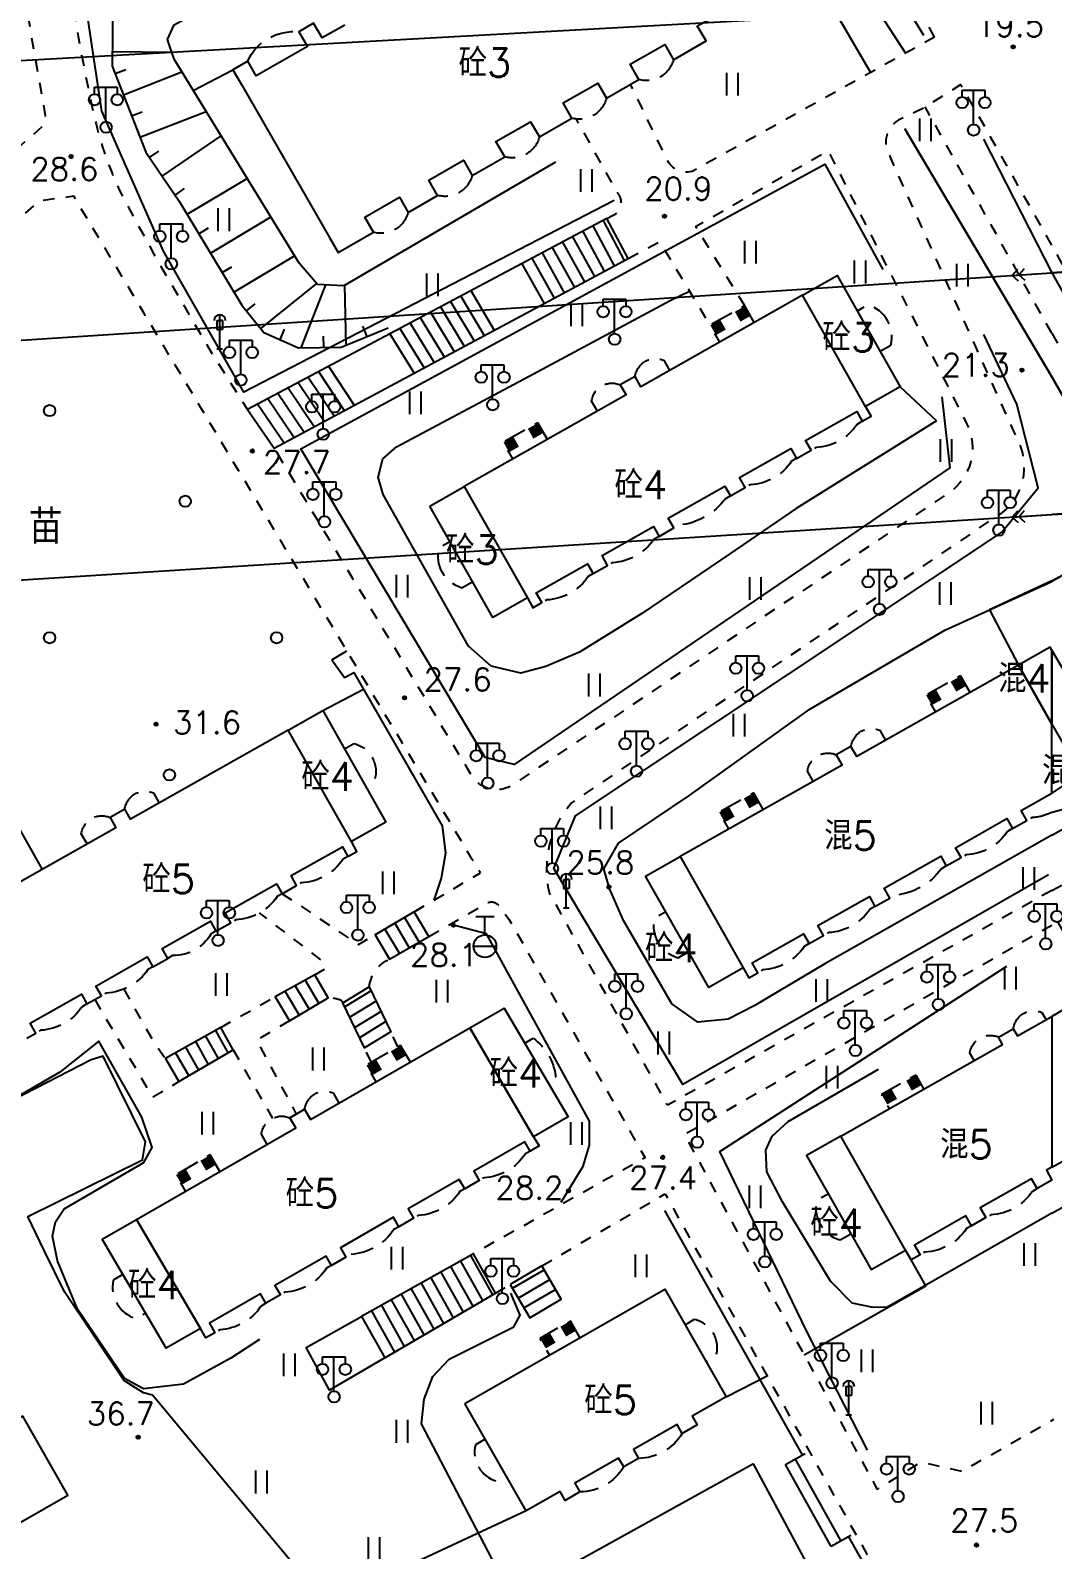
# Model space of a CAD drawing. Extents: x 115374 to 116875, y 149866 to 152432.
# Drawn here: x 115910 to 116000.1, y 150776.5 to 150910.2 of the extents above; entities that cross this region are included whole.
import ezdxf
from ezdxf.enums import TextEntityAlignment as Align

# ---------------------------------------------------------------- set-up
doc = ezdxf.new("R2010")
doc.units = 0
doc.header["$MEASUREMENT"] = 0
doc.header["$PDMODE"] = 32
doc.header["$PDSIZE"] = 0.3
doc.linetypes.add('X5', pattern=[3, 2, -1])
doc.linetypes.add('X6', pattern=[2, 1, -1])
doc.layers.get('0').update_dxf_attribs({"linetype": 'CONTINUOUS'})
for name, color, linetype in [('BOUND', 7, 'CONTINUOUS'), ('DLDW', 14, 'CONTINUOUS'), ('DLSS', 5, 'CONTINUOUS'), ('DMTZ', 5, 'CONTINUOUS'), ('GCD', 1, 'CONTINUOUS'), ('GXYZ', 2, 'CONTINUOUS'), ('JMD', 6, 'CONTINUOUS'), ('YZH', 2, 'CONTINUOUS'), ('ZBTZ', 5, 'CONTINUOUS')]:
    doc.layers.add(name, color=color, linetype=linetype)
doc.styles.add('HZ', font='rs.shx', dxfattribs={"bigfont": 'hztxt.shx'})
doc.linetypes.add('X19', pattern='A,4.5,[145,symbolx.shx,S=1,R=0,X=0,Y=1],4.5,-0.5,[146,symbolx.shx,S=1,R=0,X=0,Y=0],-0.5', length=10)
doc.linetypes.add('X20', pattern='A,4.5,[145,symbolx.shx,S=1,R=0,X=0,Y=0],4.5,-0.5,[146,symbolx.shx,S=1,R=0,X=0,Y=0],-0.5', length=10)
doc.linetypes.add('X35', pattern='A,2,[4,symbolt.shx,S=1,R=0,X=0,Y=0],2,[28,symbolt.shx,S=1,R=0,X=0,Y=0],1e-11', length=4)
doc.linetypes.add('X36', pattern='A,2,[4,symbolt.shx,S=1,R=180,X=0,Y=0],2,[28,symbolt.shx,S=1,R=180,X=0,Y=0],1e-11', length=4)
doc.linetypes.add('X4', pattern='A,0,-1e-09,[149,symbolx.shx,S=0.15,R=0,X=0,Y=0],-1.6', length=1.6)
doc.linetypes.add('X49', pattern='A,0,[5,symbolt.shx,S=1,R=0,X=0,Y=0],-10', length=10)

# ---------------------------------------------------------------- blocks, each defined once
blk = doc.blocks.new('Ggjt')
for p, q in [((3.5, 0), (0, 0)), ((2.92, 0), (2.42, 0.5)), ((2.42, -0.5), (2.92, 0)), ((3.5, 0), (3, 0.5)), ((3, -0.5), (3.5, 0))]:
    blk.add_line(p, q)
blk = doc.blocks.new('GC121')
for p, q in [((-0.5, -0.64), (-0.5, 1.36)), ((0.5, -0.64), (0.5, 1.36)), ((-0.5, -0.64), (-0.5, 0.86))]:
    blk.add_line(p, q)
blk = doc.blocks.new('GC159')
blk.add_circle((0.73, 0.68), 0.5)
blk = doc.blocks.new('GC271')
at = {"const_width": 1}
blk.add_lwpolyline([(-0.5, 0), (0.5, 0)], dxfattribs=at)
blk = doc.blocks.new('GC097')
for p, q in [((-1, 2.92), (-1, 3.52)), ((-1, 3.52), (1, 3.52)), ((0, 0.52), (0, 3.52)), ((1, 3.52), (1, 2.92))]:
    blk.add_line(p, q)
for centre in [(-1, 2.42), (1, 2.42), (0.01, 0)]:
    blk.add_circle(centre, 0.5)
blk = doc.blocks.new('GC133')
for p, q in [((-0.81, 2.59), (0.79, 2.59)), ((-0.01, 0.99), (-0.01, 2.59)), ((-1.01, -0.01), (0.99, -0.01))]:
    blk.add_line(p, q)
blk.add_circle((-0.01, -0.01), 1)
blk = doc.blocks.new('GC802')
at = {"linetype": 'Continuous'}
for p, q in [((0, 0), (0, 3)), ((-0.25, 2.5), (0, 2.5)), ((-0.25, 2.5), (-0.25, 1.7)), ((-0.25, 1.7), (0, 1.7)), ((0.25, 2.5), (0, 2.5)), ((0.25, 1.7), (0, 1.7)), ((0.25, 2.5), (0.25, 1.7)), ((-0.25, 0), (0.25, 0))]:
    blk.add_line(p, q, dxfattribs=at)
blk.add_arc((0, 2.5), 0.5, 0, 180, dxfattribs=at)

msp = doc.modelspace()

# ---------------------------------------------------------------- linework, layer by layer
at = {"layer": 'BOUND', "linetype": 'Continuous', "flags": 128}
for points in [[(115960.79, 150893.68), (115929.12, 150876.87), (115931.48, 150873.46), (115962.66, 150890.16)], [(115935.05, 150827.08), (115931.56, 150825.13), (115932.83, 150823.03), (115936.25, 150825.04)], [(115939.86, 150826.02), (115941.76, 150822.05), (115939.44, 150820.64), (115937.54, 150824.61)], [(115949.03, 150802.5), (115939.18, 150796.98), (115941.22, 150793.34), (115950.97, 150799.04)], [(115952.28, 150799.81), (115954, 150796.88), (115956.78, 150798.51), (115955.07, 150801.44)], [(115941.22, 150793.34), (115936.35, 150790.5), (115934.31, 150794.25), (115939.18, 150796.98)]]:
    msp.add_lwpolyline(points, close=True, dxfattribs=at)
for points, elevation in [([(115943.83, 150832.63), (115940.38, 150830.6), (115941.64, 150828.46), (115945.11, 150830.46)], 27.78), ([(115926.77, 150822.44), (115921.9, 150819.71), (115923.09, 150817.67), (115927.87, 150820.47)], 33.56)]:
    msp.add_lwpolyline(points, close=True, dxfattribs=dict(at, elevation=elevation))
at = {"layer": 'DLDW', "linetype": 'Continuous'}
for p, q in [((115976.52, 150783.95, 27.14), (115978.27, 150784.92, 27.14)), ((115976.52, 150783.95, 27.14), (115978.27, 150784.92, 27.14)), ((115980.55, 150776.73, 27.14), (115976.52, 150783.95, 27.14)), ((115980.55, 150776.73, 27.14), (115976.52, 150783.95, 27.14)), ((115981.43, 150777.21, 27.14), (115977.4, 150784.43, 27.14)), ((115981.43, 150777.21, 27.14), (115977.4, 150784.43, 27.14)), ((115982.3, 150777.7, 27.14), (115980.55, 150776.73, 27.14)), ((115982.3, 150777.7, 27.14), (115980.55, 150776.73, 27.14))]:
    msp.add_line(p, q, dxfattribs=at)
at = {"layer": 'DLDW', "linetype": 'X4', "elevation": 7.24, "flags": 128}
msp.add_lwpolyline([(115973.71, 150784.02), (115953.95, 150773.05), (115969.69, 150742.57), (115989.7, 150754.28)], close=True, dxfattribs=at)
at = {"layer": 'DLSS', "linetype": 'X6', "flags": 128}
for points in [[(115989.67, 150909.66), (115980.2, 150926.55), (115968.72, 150943.85), (115961.69, 150954.46), (115953.51, 150966.78), (115945.74, 150978.49), (115941.18, 150985.37, 0.16151), (115937.2, 150985.84)], [(116000, 150834.51), (115966.14, 150815.59), (115955.74, 150834.3, -0.236343), (115957.62, 150842.17), (115994.81, 150867.22, 0.395111), (115997.11, 150873.97), (115985.74, 150899.15, -0.443009), (115986.71, 150902.48), (115988.83, 150903.51), (115992, 150905.5)], [(115972.94, 150885.99), (115968.61, 150892.97), (115980.28, 150899.66), (115992.49, 150875.63, -0.377904), (115990.92, 150869.52), (115952.54, 150843.83, -0.441674), (115948.81, 150844.75), (115931.48, 150873.46)], [(115945.11, 150830.46), (115950.19, 150833.37, -0.392215), (115951.28, 150833.16), (115952.16, 150831.98), (115964.16, 150810.97), (115949.03, 150802.5)], [(115935.05, 150827.08), (115935.92, 150827.57, 0.349948), (115935.81, 150828.25), (115930.18, 150832.52)], [(115939.86, 150826.02, -0.267512), (115941.64, 150828.46)]]:
    msp.add_lwpolyline(points, format="xyb", dxfattribs=at)
for points, elevation in [([(115912.27, 150925.95, 0.039986), (115915.69, 150902.43, 0.0535), (115917.92, 150896.02), (115920.88, 150890.54), (115925.71, 150882.27), (115929.12, 150876.87)], 28.85), ([(115989.67, 150909.66), (115968.3, 150897.82, -0.365557), (115966.1, 150898.87), (115962.88, 150905.49)], 19.44), ([(115960.79, 150893.68), (115961.4, 150894, 0.490556), (115961.74, 150895.93), (115958.11, 150902.44)], 28.85), ([(115937.54, 150824.61), (115937.38, 150824.8, 0.12362), (115936.25, 150825.04)], 30.12)]:
    msp.add_lwpolyline(points, format="xyb", dxfattribs=dict(at, elevation=elevation))
for points in [[(115943.83, 150832.63), (115949.65, 150836.05), (115948.94, 150837.24), (115938.93, 150853.87), (115928.35, 150871.48), (115920, 150885.37), (115913.83, 150895.64), (115910.78, 150895.23), (115899.23, 150885.3), (115891.92, 150873.69), (115886.91, 150845.69), (115887.45, 150832.23), (115883.52, 150832.16), (115883.24, 150846.43), (115887.5, 150873.84), (115895.63, 150886.93), (115902.79, 150894.51), (115911.28, 150901.99), (115911.34, 150902.71), (115907.73, 150923.38)], [(116000, 150891.34), (115991.98, 150905.49)], [(115962.66, 150890.16), (115965.44, 150891.65), (115969.89, 150884.28)], [(116073.29, 150665.04), (116073.72, 150664.25), (116074.48, 150662.93), (116074.99, 150662.06), (116075.47, 150661.18), (116075.95, 150659.98), (116076.17, 150659.02), (116076.29, 150658.02), (116076.36, 150657), (116076.4, 150656.05), (116076.47, 150655.05), (116076.6, 150654.09), (116126, 150644.03), (116131.64, 150646.2), (116132.36, 150647.02), (116132.57, 150647.53), (116132.67, 150648.45), (116132.53, 150649.35), (116125.63, 150661.18), (116121.91, 150668.21), (116115.12, 150684.49), (116105.55, 150705.72), (116081.05, 150749.26), (116049.95, 150802.98), (116034.89, 150794.78), (116029.37, 150804.82), (116037.59, 150809.55), (116044.43, 150813.16), (116017.6, 150859.55), (116000, 150891.34)], [(116000, 150883.57), (116012.49, 150860.87), (116041.49, 150811.61)], [(116000, 150834.51), (116001.57, 150835.33), (116006.1, 150826.97)], [(115932.19, 150834.22), (115937.83, 150830.46), (115938.92, 150829.74), (115939.8, 150830.26)], [(116003.99, 150825.73), (116000.54, 150831.73), (116000, 150831.43)], [(115918.23, 150825.81), (115920.79, 150821.28), (115921.9, 150819.71)], [(115926.77, 150822.44), (115931.56, 150825.13)], [(115942.38, 150820.72), (115941.76, 150822.05)], [(115955.07, 150801.44), (115965.92, 150807.78), (115998.75, 150749.22), (115992.06, 150745.45)], [(115950.97, 150799.04), (115952.28, 150799.81)], [(116001.89, 150788.89), (116000, 150787.83)]]:
    msp.add_lwpolyline(points, dxfattribs=at)
for points, elevation in [([(116000, 150883.57), (115988.83, 150903.51)], 19.34), ([(116000, 150831.43), (115967.63, 150812.99), (115984.62, 150781.76), (115988.45, 150784.17), (115992.08, 150783.36), (116000, 150787.83)], 23.11), ([(115915.67, 150824.89), (115920.77, 150816.32), (115923.09, 150817.67)], 33.56), ([(115932.83, 150823.03), (115929.95, 150821.32), (115932.07, 150817.35), (115933.43, 150814.81)], 30.12), ([(115927.87, 150820.47), (115931.34, 150814.43)], 33.56), ([(115940.05, 150819.36), (115939.44, 150820.64)], 30.12)]:
    msp.add_lwpolyline(points, dxfattribs=dict(at, elevation=elevation))
at = {"layer": 'DMTZ', "linetype": 'Continuous'}
for p, q in [((115917.23, 150908.4), (115922.45, 150908.34)), ((115917.47, 150906.44), (115918.4, 150906.81)), ((115917.47, 150906.44), (115918.4, 150906.81)), ((115918.2, 150904.58), (115923.36, 150906.59)), ((115918.92, 150902.72), (115919.85, 150903.08)), ((115918.92, 150902.72), (115919.85, 150903.08)), ((115919.65, 150900.85), (115925.48, 150903.12)), ((115921.62, 150897.4), (115926.8, 150900.96)), ((115920.49, 150899.05), (115921.31, 150899.62)), ((115920.49, 150899.05), (115921.31, 150899.62)), ((115922.75, 150895.75), (115923.58, 150896.32)), ((115922.75, 150895.75), (115923.58, 150896.32)), ((115923.82, 150894.06), (115929.09, 150897.22)), ((115925.87, 150890.63), (115931.17, 150893.81, 21.66)), ((115924.85, 150892.34), (115925.7, 150892.86)), ((115924.85, 150892.34), (115925.7, 150892.86)), ((115927.93, 150887.2), (115933.26, 150890.4)), ((115926.9, 150888.92), (115927.76, 150889.43)), ((115926.9, 150888.92), (115927.76, 150889.43)), ((115930.29, 150883.98), (115935.24, 150887.96)), ((115933.85, 150882.3), (115936.03, 150887.83, 16.74)), ((115937.81, 150882.52), (115937.72, 150887.8, 21.66)), ((115929.04, 150885.54), (115929.81, 150886.16)), ((115929.04, 150885.54), (115929.81, 150886.16)), ((115939.66, 150883.28), (115939.28, 150884.21)), ((115939.66, 150883.28), (115939.28, 150884.21)), ((115932, 150883.01), (115932.4, 150883.93)), ((115932, 150883.01), (115932.4, 150883.93)), ((115935.85, 150882.33), (115935.83, 150883.32)), ((115935.85, 150882.33), (115935.83, 150883.32))]:
    msp.add_line(p, q, dxfattribs=at)
at = {"layer": 'DMTZ', "linetype": 'X36', "flags": 128}
for points, elevation in [([(115956.27, 150898.63), (115937.62, 150887.74), (115935.31, 150887.87), (115933.67, 150889.74), (115922.67, 150907.72), (115922.07, 150909.44), (115922.66, 150910.73), (115958.19, 150930.32), (115959.62, 150932.25), (115959.62, 150936.98), (115956.69, 150945.65), (115952.42, 150955.54), (115947.71, 150961.38), (115943.21, 150964.33), (115939.71, 150965.03), (115931.01, 150964.92)], 21.66), ([(116000, 150879.74), (115987.05, 150901.57)], 21.22), ([(115989.83, 150875.87), (115977.48, 150868.14), (115971.64, 150864.15), (115963.86, 150858.91), (115958.38, 150855.48), (115955.42, 150854.23), (115953.2, 150853.64), (115950.59, 150854.26), (115948.6, 150856.02), (115941.08, 150869.38), (115940.65, 150870.91), (115941.04, 150872.52), (115942.25, 150873.57), (115953.5, 150879.56), (115966.38, 150886.46)], 21.31), ([(116000, 150839.37), (115980.01, 150828.05), (115973.77, 150824.33), (115971.48, 150823.16), (115968.8, 150822.91), (115966.52, 150824.52), (115962.26, 150831.86), (115961.03, 150834.67), (115960.54, 150836.42), (115961.83, 150838.67), (115968.09, 150842.89), (115978.69, 150850.48), (115990.56, 150857.44), (116000, 150861.7)], 21.22), ([(115930.19, 150794.95), (115927.67, 150793.31), (115923.49, 150791.02), (115919.97, 150790.61), (115918.29, 150791.52), (115914.14, 150797.64), (115912.39, 150801.88), (115911.94, 150804.05), (115912.21, 150805.31), (115912.99, 150806.46), (115919.99, 150810.56), (115920.72, 150811.87), (115919.82, 150814.54), (115919.45, 150815.2), (115916.04, 150821.22), (115912.61, 150818.51), (115908.8, 150816.31), (115906.84, 150816.08), (115904.7, 150817.32), (115901.78, 150820.53), (115900.93, 150821.43), (115897.41, 150828.39), (115896.49, 150830.67), (115896.62, 150831.97), (115897.24, 150833.04), (115898.38, 150833.83), (115909.03, 150839.9)], 32.78), ([(115956.77, 150807.06), (115958.71, 150810.21), (115959.26, 150812.07), (115959.25, 150814.19), (115950.2, 150830.69), (115947.27, 150831.44)], 28.15), ([(116000, 150806.07), (115985.47, 150797.78), (115984.11, 150797.8), (115982.42, 150798.17), (115980.5, 150800.1), (115976.28, 150807.08), (115974.9, 150809.71), (115974.79, 150811.63), (115975.36, 150812.87), (115976.77, 150814.16), (115984.73, 150818.77)], 24.26), ([(115970.65, 150737.39), (115944.47, 150787.54), (115944.71, 150789.69), (115945.47, 150791.71), (115946.89, 150793.22), (115952.6, 150796.08), (115953.16, 150797.11), (115952.32, 150799.03)], 29.25)]:
    msp.add_lwpolyline(points, dxfattribs=dict(at, elevation=elevation))
at = {"layer": 'DMTZ', "linetype": 'Continuous', "elevation": 14, "flags": 128}
msp.add_lwpolyline([(115942.61, 150935.48), (115940.9, 150934.33), (115940.44, 150933.37), (115939.75, 150931.71), (115937.18, 150929.31), (115928.06, 150922.87), (115919.71, 150916.41), (115917.76, 150914.38), (115917.27, 150912.61), (115917.21, 150907.11), (115920.16, 150899.53), (115923.12, 150895.21), (115928.63, 150886.04), (115930.56, 150883.64), (115933.61, 150882.3), (115937.38, 150882.34), (115941.51, 150884.05)], dxfattribs=at)
at = {"layer": 'DMTZ', "linetype": 'X35', "flags": 128}
for points in [[(116000, 150879.74), (116006.4, 150868.58), (116006.08, 150865.06), (116000, 150861.7)], [(116000, 150839.37), (116007.14, 150843.38)], [(116000, 150806.07), (116005.59, 150809.18)]]:
    msp.add_lwpolyline(points, dxfattribs=at)
at = {"layer": 'DMTZ', "linetype": 'X35', "elevation": 27.78, "flags": 128}
msp.add_lwpolyline([(115936.57, 150854.81), (115937.67, 150853.27), (115938.5, 150853.7), (115946.29, 150840.2), (115946.57, 150837.8), (115946.2, 150835.58), (115945.54, 150833.66)], dxfattribs=at)
at = {"layer": 'GCD'}
for p in [(115996.59, 150908.79, 19.48), (115913.59, 150899.14, 28.57), (115965.87, 150893.88, 20.88), (115997.36, 150880.33, 21.29), (115929.56, 150873.21, 27.71), (115921.08, 150849.14, 31.56), (115965.72, 150811, 27.39), (115993.36, 150776.86, 27.52)]:
    msp.add_point(p, dxfattribs=at)
at = {"layer": 'GCD', "linetype": 'Continuous'}
for p in [(115942.97, 150851.47, 27.62), (115960.97, 150834.81, 25.76), (115947.27, 150831.44, 28.08), (115957.41, 150808.05, 28.2), (115919.5, 150786.35, 36.7)]:
    msp.add_point(p, dxfattribs=at)
at = {"layer": 'GXYZ', "linetype": 'Continuous'}
for p, q in [((115864.44, 150905.14, 38.69), (116000, 150912.61, 38.69)), ((115864.44, 150905.14, 38.69), (116000, 150912.61, 38.69)), ((116000, 150888.9), (116233.24, 150904.21)), ((115857.84, 150879.59), (116000, 150888.9, 35.47)), ((116000, 150867.6), (116245.87, 150883.13)), ((115843.78, 150857.74, -50.55), (116000, 150867.6, -50.55))]:
    msp.add_line(p, q, dxfattribs=at)
at = {"layer": 'JMD', "linetype": 'Continuous', "flags": 128}
for points in [[(115937.7, 150910.72), (115935.71, 150909.58), (115934.96, 150910.88), (115933.66, 150910.13), (115934.41, 150908.83), (115929.9, 150906.24), (115929.15, 150907.54), (115927.85, 150906.79), (115928.6, 150905.49), (115936.35, 150892.02), (115937.12, 150890.68), (115940.23, 150892.47), (115939.46, 150893.81), (115942.51, 150895.56), (115943.28, 150894.22), (115945.88, 150895.72), (115945.11, 150897.06), (115948.16, 150898.81), (115948.93, 150897.47), (115951.8, 150899.12), (115951.02, 150900.46), (115954.07, 150902.21), (115954.85, 150900.87), (115957.71, 150902.52), (115956.93, 150903.86), (115959.99, 150905.61), (115960.76, 150904.27), (115963.62, 150905.92), (115962.85, 150907.26), (115965.9, 150909.01), (115966.67, 150907.67), (115969.53, 150909.32), (115968.76, 150910.66)], [(115909.68, 150821.51), (115910.47, 150821.95), (115909.97, 150822.82), (115914.5, 150825.38), (115914.99, 150824.51), (115916.26, 150825.22), (115915.77, 150826.09), (115920.3, 150828.65), (115920.79, 150827.78), (115922.1, 150828.52), (115921.61, 150829.39), (115925.86, 150831.79), (115926.35, 150830.92), (115927.66, 150831.66), (115927.17, 150832.53), (115931.69, 150835.09), (115932.19, 150834.22), (115933.46, 150834.94), (115932.97, 150835.81), (115937.49, 150838.36), (115937.98, 150837.49), (115938.77, 150837.94), (115938.28, 150838.81), (115932.71, 150848.63), (115918.83, 150840.77), (115918.32, 150841.67), (115917.02, 150840.93), (115917.52, 150840.03), (115903.64, 150832.18)], [(116011.23, 150829.97), (116000, 150823.41), (116000, 150810.13), (116004.15, 150812.39)]]:
    msp.add_lwpolyline(points, dxfattribs=at)
for points in [[(115978.03, 150886.93), (115981.08, 150888.66), (115986.64, 150878.87), (115983.59, 150877.14)], [(115983.3, 150875.83), (115984.09, 150876.27), (115983.59, 150877.14), (115978.03, 150886.93), (115963.79, 150878.87), (115963.28, 150879.77), (115961.97, 150879.03), (115962.48, 150878.14), (115948.23, 150870.08), (115953.79, 150860.27), (115954.28, 150859.4), (115955.06, 150859.85), (115954.57, 150860.72), (115959.1, 150863.28), (115959.59, 150862.41), (115960.86, 150863.13), (115960.37, 150864), (115964.89, 150866.56), (115965.39, 150865.69), (115966.69, 150866.43), (115966.2, 150867.3), (115971.18, 150870.12), (115971.68, 150869.25), (115972.98, 150869.99), (115972.49, 150870.86), (115977.01, 150873.42), (115977.51, 150872.55), (115978.78, 150873.27), (115978.29, 150874.14), (115982.81, 150876.7)], [(115945.19, 150868.35), (115948.23, 150870.08), (115953.79, 150860.27), (115950.74, 150858.55)], [(116000, 150849.16), (116000, 150855.68), (115999.86, 150855.93), (115997.06, 150854.35)], [(116000, 150855.68), (116000, 150849.16), (116002.52, 150844.78), (116005.3, 150846.46), (116003.67, 150849.46)], [(116000, 150843.07), (116000, 150849.16), (115997.06, 150854.35), (115982.81, 150846.29), (115982.3, 150847.18), (115981, 150846.45), (115981.51, 150845.55), (115967.26, 150837.49), (115972.81, 150827.69), (115973.31, 150826.82), (115974.09, 150827.26), (115973.6, 150828.13), (115978.12, 150830.69), (115978.61, 150829.82), (115979.89, 150830.54), (115979.39, 150831.41), (115983.92, 150833.97), (115984.41, 150833.1), (115985.72, 150833.84), (115985.22, 150834.71), (115990.21, 150837.53), (115990.7, 150836.66), (115992.01, 150837.4), (115991.51, 150838.27), (115996.04, 150840.83), (115996.53, 150839.96), (115997.8, 150840.68), (115997.31, 150841.55)], [(115932.71, 150848.63), (115935.77, 150850.34), (115941.32, 150840.53), (115938.28, 150838.81)], [(116000, 150849.16), (116002.52, 150844.78), (116000, 150843.07)], [(115964.21, 150835.77), (115967.26, 150837.49), (115972.81, 150827.69), (115969.77, 150825.96)], [(115948.71, 150822.4), (115951.74, 150824.14), (115957.39, 150814.56), (115954.34, 150812.82)], [(116000, 150823.41), (116000, 150810.13), (115999.52, 150809.86), (116000, 150808.98), (115998.71, 150808.25), (115998.22, 150809.12), (115993.69, 150806.56), (115994.19, 150805.69), (115992.91, 150804.97), (115992.42, 150805.84), (115987.9, 150803.28), (115988.39, 150802.41), (115987.61, 150801.96), (115987.11, 150802.83), (115981.42, 150812.88), (115995.66, 150820.95), (115995.3, 150821.59), (115996.6, 150822.33), (115996.97, 150821.69)], [(115932.86, 150814.48), (115934.16, 150815.23), (115934.68, 150814.33), (115948.71, 150822.4), (115954.34, 150812.82), (115954.82, 150812), (115954.04, 150811.55), (115953.57, 150812.38), (115949.06, 150809.79), (115949.54, 150808.95), (115948.27, 150808.23), (115947.79, 150809.06), (115943.28, 150806.46), (115943.76, 150805.63), (115942.46, 150804.88), (115941.98, 150805.72), (115937.32, 150803.04), (115937.8, 150802.2), (115936.54, 150801.48), (115936.06, 150802.31), (115931.55, 150799.71), (115932.03, 150798.88), (115930.76, 150798.15), (115930.28, 150798.99), (115925.78, 150796.39), (115926.25, 150795.56), (115925.47, 150795.11), (115924.99, 150795.94), (115919.35, 150805.52), (115933.38, 150813.59)], [(115981.42, 150812.88), (115978.38, 150811.16), (115984.07, 150801.11), (115987.11, 150802.83)], [(115916.32, 150803.78), (115919.35, 150805.52), (115924.99, 150795.94), (115921.96, 150794.2)], [(115948.27, 150789.32), (115965.89, 150799.38), (115971.29, 150789.92), (115968.3, 150788.21), (115968.74, 150787.43), (115967.44, 150786.69), (115967, 150787.47), (115963.13, 150785.27), (115963.58, 150784.48), (115962.28, 150783.74), (115961.83, 150784.52), (115957.97, 150782.32), (115958.42, 150781.53), (115957.11, 150780.79), (115956.67, 150781.57), (115953.67, 150779.86)], [(115901.86, 150774.7), (115913.31, 150781.26), (115909.34, 150788.2), (115897.89, 150781.65)]]:
    msp.add_lwpolyline(points, close=True, dxfattribs=at)
at = {"layer": 'YZH', "linetype": 'Continuous'}
for p, q in [((115960.46, 150893.5), (115962.33, 150889.98)), ((115960.46, 150893.5), (115962.33, 150889.98)), ((115958.67, 150892.55), (115960.57, 150889.04)), ((115958.67, 150892.55), (115960.57, 150889.04)), ((115959.56, 150893.03), (115961.45, 150889.51)), ((115959.56, 150893.03), (115961.45, 150889.51)), ((115955.98, 150891.13), (115957.93, 150887.62)), ((115955.98, 150891.13), (115957.93, 150887.62)), ((115956.88, 150891.6), (115958.81, 150888.1)), ((115956.88, 150891.6), (115958.81, 150888.1)), ((115957.77, 150892.08), (115959.69, 150888.57)), ((115957.77, 150892.08), (115959.69, 150888.57)), ((115953.3, 150889.7), (115955.28, 150886.21)), ((115953.3, 150889.7), (115955.28, 150886.21)), ((115954.19, 150890.18), (115956.16, 150886.68)), ((115954.19, 150890.18), (115956.16, 150886.68)), ((115955.09, 150890.65), (115957.04, 150887.15)), ((115955.09, 150890.65), (115957.04, 150887.15)), ((115947.92, 150886.85), (115949.99, 150883.37)), ((115947.92, 150886.85), (115949.99, 150883.37)), ((115948.82, 150887.33), (115950.87, 150883.85)), ((115948.82, 150887.33), (115950.87, 150883.85)), ((115945.24, 150885.42), (115947.35, 150881.96)), ((115945.24, 150885.42), (115947.35, 150881.96)), ((115946.13, 150885.9), (115948.23, 150882.43)), ((115946.13, 150885.9), (115948.23, 150882.43)), ((115947.03, 150886.38), (115949.11, 150882.9)), ((115947.03, 150886.38), (115949.11, 150882.9)), ((115943.45, 150884.47), (115945.58, 150881.01)), ((115943.45, 150884.47), (115945.58, 150881.01)), ((115944.34, 150884.95), (115946.47, 150881.49)), ((115944.34, 150884.95), (115946.47, 150881.49)), ((115941.66, 150883.52), (115943.82, 150880.07)), ((115941.66, 150883.52), (115943.82, 150880.07)), ((115942.55, 150884), (115944.7, 150880.54)), ((115942.55, 150884), (115944.7, 150880.54)), ((115935.39, 150880.2), (115937.65, 150876.76)), ((115935.39, 150880.2), (115937.65, 150876.76)), ((115936.28, 150880.67), (115938.53, 150877.24)), ((115936.28, 150880.67), (115938.53, 150877.24)), ((115932.7, 150878.77), (115935.01, 150875.35)), ((115932.7, 150878.77), (115935.01, 150875.35)), ((115933.6, 150879.25), (115935.89, 150875.82)), ((115933.6, 150879.25), (115935.89, 150875.82)), ((115934.49, 150879.72), (115936.77, 150876.29)), ((115934.49, 150879.72), (115936.77, 150876.29)), ((115930.91, 150877.82), (115933.24, 150874.4)), ((115930.91, 150877.82), (115933.24, 150874.4)), ((115931.81, 150878.3), (115934.12, 150874.88)), ((115931.81, 150878.3), (115934.12, 150874.88)), ((115930.01, 150877.35), (115932.36, 150873.93)), ((115930.01, 150877.35), (115932.36, 150873.93)), ((115942.97, 150832.12, 27.78), (115944.25, 150829.96, 27.78)), ((115942.97, 150832.12, 27.78), (115944.25, 150829.96, 27.78)), ((115941.24, 150831.1, 27.78), (115942.51, 150828.96, 27.78)), ((115941.24, 150831.1, 27.78), (115942.51, 150828.96, 27.78)), ((115942.1, 150831.61, 27.78), (115943.38, 150829.46, 27.78)), ((115942.1, 150831.61, 27.78), (115943.38, 150829.46, 27.78)), ((115934.2, 150826.6), (115935.42, 150824.55)), ((115934.2, 150826.6), (115935.42, 150824.55)), ((115932.44, 150825.62), (115933.69, 150823.53)), ((115932.44, 150825.62), (115933.69, 150823.53)), ((115933.32, 150826.11), (115934.56, 150824.04)), ((115933.32, 150826.11), (115934.56, 150824.04)), ((115940.03, 150825.66, 30.12), (115937.72, 150824.25, 30.12)), ((115940.03, 150825.66, 30.12), (115937.72, 150824.25, 30.12)), ((115940.46, 150824.76, 30.12), (115938.15, 150823.34, 30.12)), ((115940.46, 150824.76, 30.12), (115938.15, 150823.34, 30.12)), ((115940.9, 150823.85, 30.12), (115938.58, 150822.44, 30.12)), ((115940.9, 150823.85, 30.12), (115938.58, 150822.44, 30.12)), ((115941.33, 150822.95, 30.12), (115939.01, 150821.54, 30.12)), ((115941.33, 150822.95, 30.12), (115939.01, 150821.54, 30.12)), ((115925.42, 150821.68), (115926.55, 150819.7)), ((115925.42, 150821.68), (115926.55, 150819.7)), ((115926.3, 150822.18), (115927.41, 150820.2)), ((115926.3, 150822.18), (115927.41, 150820.2)), ((115922.78, 150820.2), (115923.96, 150818.18)), ((115922.78, 150820.2), (115923.96, 150818.18)), ((115923.66, 150820.7), (115924.82, 150818.68)), ((115923.66, 150820.7), (115924.82, 150818.68)), ((115924.54, 150821.19), (115925.68, 150819.19)), ((115924.54, 150821.19), (115925.68, 150819.19)), ((115947.03, 150801.38, 29.25), (115948.99, 150797.89, 29.25)), ((115947.03, 150801.38, 29.25), (115948.99, 150797.89, 29.25)), ((115947.91, 150801.87, 29.25), (115949.85, 150798.39, 29.25)), ((115947.91, 150801.87, 29.25), (115949.85, 150798.39, 29.25)), ((115948.78, 150802.36, 29.25), (115950.72, 150798.9, 29.25)), ((115948.78, 150802.36, 29.25), (115950.72, 150798.9, 29.25)), ((115944.42, 150799.91, 29.25), (115946.4, 150796.37, 29.25)), ((115944.42, 150799.91, 29.25), (115946.4, 150796.37, 29.25)), ((115945.29, 150800.4, 29.25), (115947.26, 150796.88, 29.25)), ((115945.29, 150800.4, 29.25), (115947.26, 150796.88, 29.25)), ((115946.16, 150800.89, 29.25), (115948.13, 150797.38, 29.25)), ((115946.16, 150800.89, 29.25), (115948.13, 150797.38, 29.25)), ((115952.48, 150799.47), (115955.27, 150801.1)), ((115952.48, 150799.47), (115955.27, 150801.1)), ((115952.99, 150798.61), (115955.77, 150800.23)), ((115952.99, 150798.61), (115955.77, 150800.23)), ((115942.67, 150798.94, 29.25), (115944.67, 150795.36, 29.25)), ((115942.67, 150798.94, 29.25), (115944.67, 150795.36, 29.25)), ((115943.54, 150799.42, 29.25), (115945.54, 150795.87, 29.25)), ((115943.54, 150799.42, 29.25), (115945.54, 150795.87, 29.25)), ((115953.49, 150797.74), (115956.28, 150799.37)), ((115953.49, 150797.74), (115956.28, 150799.37)), ((115940.05, 150797.47, 29.25), (115942.08, 150793.85, 29.25)), ((115940.05, 150797.47, 29.25), (115942.08, 150793.85, 29.25)), ((115940.93, 150797.96, 29.25), (115942.94, 150794.35, 29.25)), ((115940.93, 150797.96, 29.25), (115942.94, 150794.35, 29.25)), ((115941.8, 150798.45, 29.25), (115943.81, 150794.86, 29.25)), ((115941.8, 150798.45, 29.25), (115943.81, 150794.86, 29.25))]:
    msp.add_line(p, q, dxfattribs=at)
at = {"layer": 'YZH', "linetype": 'X20', "flags": 128}
for points in [[(115968.76, 150910.66), (115978.65, 150915.78), (115984.02, 150906.53)], [(115953.67, 150779.86), (115935.91, 150771.59), (115934.34, 150773.78), (115920.76, 150790.06), (115919.97, 150790.25), (115918.24, 150791.36), (115913, 150799.15), (115911.25, 150802.73), (115909.77, 150805.79), (115919.87, 150810.78), (115920.15, 150812.36), (115916.41, 150819.9), (115915.36, 150819.6), (115905.51, 150814.53), (115904.93, 150815.72), (115900.59, 150821.22), (115895.42, 150831.44), (115889.47, 150841.71), (115888.29, 150844.85), (115887.97, 150848.02), (115889.48, 150858.98), (115890.13, 150863.71), (115890.98, 150869.86), (115891.19, 150874.07), (115889.45, 150876.99), (115886.89, 150883.04), (115882.87, 150889.28), (115878.32, 150898.96), (115870.08, 150911.39), (115869.83, 150911.67)], [(115987.05, 150901.57), (116000, 150879.74)], [(116000, 150861.77), (115994.5, 150859.22), (115997.06, 150854.35)]]:
    msp.add_lwpolyline(points, dxfattribs=at)
at = {"layer": 'YZH', "linetype": 'X5', "flags": 128}
for points, elevation in [([(115929.15, 150907.54, -0.317817), (115933.66, 150910.13)], 30.34), ([(115966.67, 150907.67, -0.418054), (115963.62, 150905.92)], 30.34), ([(115960.76, 150904.27, -0.418054), (115957.71, 150902.52)], 30.34), ([(115954.85, 150900.87, -0.418054), (115951.8, 150899.12)], 30.34), ([(115948.93, 150897.47, -0.418054), (115945.88, 150895.72)], 30.34), ([(115943.28, 150894.22, -0.418054), (115940.23, 150892.47)], 30.34), ([(115984.86, 150882), (115985.81, 150882.54, 0.401967), (115983.8, 150886.07), (115982.85, 150885.53)], 30.8), ([(115963.28, 150879.77, -0.495245), (115965.8, 150881.2), (115966.31, 150880.3)], 30.8), ([(115959.96, 150876.71), (115959.45, 150877.6, -0.50001), (115961.97, 150879.03)], 30.8), ([(115982.3, 150847.18, -0.495245), (115984.83, 150848.61), (115985.34, 150847.71)], 64.49), ([(115937.67, 150846.98), (115938.49, 150847.45, -0.434016), (115940.32, 150844.21), (115939.5, 150843.74)], 44.42), ([(115978.98, 150844.12), (115978.47, 150845.02, -0.50001), (115981, 150846.45)], 64.49), ([(116000, 150841.41, -0.11915), (115998.24, 150840.92), (115997.8, 150840.68)], 33.7), ([(115996.53, 150839.96), (115996.1, 150839.71, -0.234211), (115992.44, 150837.64), (115992.01, 150837.4)], 33.7), ([(115990.7, 150836.66), (115990.27, 150836.41, -0.210588), (115986.15, 150834.08), (115985.72, 150833.84)], 33.7), ([(115967.99, 150829.09), (115967.04, 150828.55, -0.399793), (115965.03, 150832.11), (115965.98, 150832.65)], 33.7), ([(115984.41, 150833.1), (115983.98, 150832.85, -0.234211), (115980.32, 150830.79), (115979.89, 150830.54)], 33.7), ([(115978.61, 150829.82), (115978.18, 150829.57, -0.234211), (115974.52, 150827.51), (115974.09, 150827.26)], 33.7), ([(115996.6, 150822.33, -0.495245), (115999.13, 150823.76), (115999.49, 150823.12)], 67.94), ([(115953.56, 150821.06), (115954.3, 150821.5, -0.204514), (115956.29, 150818.12), (115955.55, 150817.68)], 28.31), ([(115993.14, 150819.52), (115992.77, 150820.17, -0.50001), (115995.3, 150821.59)], 67.94), ([(115934.16, 150815.23, -0.495245), (115936.68, 150816.67), (115937.19, 150815.78)], 29.01), ([(115930.86, 150812.14), (115930.35, 150813.03, -0.50001), (115932.86, 150814.48)], 29.01), ([(115954.04, 150811.55), (115953.61, 150811.3, -0.234211), (115949.97, 150809.2), (115949.54, 150808.95)], 29.01), ([(115948.27, 150808.23), (115947.84, 150807.98, -0.234211), (115944.2, 150805.88), (115943.76, 150805.63)], 29.01), ([(115998.71, 150808.25), (115998.28, 150808, -0.234211), (115994.62, 150805.93), (115994.19, 150805.69)], 37.14), ([(115982.29, 150804.24), (115981.34, 150803.7, -0.399793), (115979.33, 150807.26), (115980.28, 150807.8)], 37.14), ([(115942.46, 150804.88), (115942.03, 150804.64, -0.228746), (115938.23, 150802.45), (115937.8, 150802.2)], 29.01), ([(115992.91, 150804.97), (115992.48, 150804.72, -0.234211), (115988.82, 150802.65), (115988.39, 150802.41)], 37.14), ([(115936.54, 150801.48), (115936.1, 150801.23, -0.234211), (115932.46, 150799.13), (115932.03, 150798.88)], 29.01), ([(115918.14, 150800.67), (115917.3, 150800.18, 0.389233), (115919.29, 150796.8), (115920.12, 150797.29)], 29.05), ([(115930.76, 150798.15), (115930.33, 150797.9, -0.234211), (115926.69, 150795.81), (115926.25, 150795.56)], 29.01), ([(115967.68, 150796.25), (115968.52, 150796.74, -0.428736), (115970.39, 150793.52), (115969.55, 150793.03)], 28.39), ([(115967.44, 150786.69, -0.255641), (115963.58, 150784.48)], 28.39), ([(115950.06, 150786.18), (115949.22, 150785.69, 0.409024), (115951.1, 150782.48), (115951.94, 150782.97)], 28.39), ([(115962.28, 150783.74, -0.255641), (115958.42, 150781.53)], 28.39)]:
    msp.add_lwpolyline(points, format="xyb", dxfattribs=dict(at, elevation=elevation))
at = {"layer": 'YZH', "linetype": 'Continuous', "flags": 128}
for points in [[(115960.79, 150893.68), (115929.12, 150876.87), (115931.48, 150873.46), (115962.66, 150890.16)], [(115935.05, 150827.08), (115931.56, 150825.13), (115932.83, 150823.03), (115936.25, 150825.04)], [(115939.86, 150826.02), (115941.76, 150822.05), (115939.44, 150820.64), (115937.54, 150824.61)], [(115949.03, 150802.5), (115939.18, 150796.98), (115941.22, 150793.34), (115950.97, 150799.04)], [(115952.28, 150799.81), (115954, 150796.88), (115956.78, 150798.51), (115955.07, 150801.44)], [(115941.22, 150793.34), (115936.35, 150790.5), (115934.31, 150794.25), (115939.18, 150796.98)]]:
    msp.add_lwpolyline(points, dxfattribs=at)
at = {"layer": 'YZH', "linetype": 'X5', "flags": 128}
for points in [[(115973.77, 150884.52), (115972.94, 150885.99), (115969.89, 150884.28), (115970.72, 150882.8)], [(115955.55, 150874.21), (115954.71, 150875.69), (115951.66, 150873.97), (115952.48, 150872.52)]]:
    msp.add_lwpolyline(points, dxfattribs=at)
at = {"layer": 'YZH', "linetype": 'X19', "flags": 128}
msp.add_lwpolyline([(116000, 150861.77), (116006.08, 150865.06), (116006.4, 150868.58), (116000, 150879.74)], dxfattribs=at)
at = {"layer": 'YZH', "linetype": 'X5', "flags": 128}
for points in [[(115983.3, 150875.83), (115982.87, 150875.58, -0.234211), (115979.21, 150873.51), (115978.78, 150873.27)], [(115977.51, 150872.55), (115977.07, 150872.3, -0.234211), (115973.42, 150870.23), (115972.98, 150869.99)], [(115971.68, 150869.25), (115971.24, 150869, -0.210588), (115967.13, 150866.67), (115966.69, 150866.43)], [(115965.39, 150865.69), (115964.95, 150865.44, -0.234211), (115961.29, 150863.37), (115960.86, 150863.13)], [(115948.97, 150861.68), (115948.02, 150861.14, -0.399793), (115946.01, 150864.7), (115946.95, 150865.24)], [(115959.59, 150862.41), (115959.15, 150862.16, -0.234211), (115955.5, 150860.09), (115955.06, 150859.85)], [(115918.32, 150841.67, -0.495245), (115920.85, 150843.1), (115921.35, 150842.2)], [(115915, 150838.61), (115914.49, 150839.5, -0.50001), (115917.02, 150840.93)], [(115937.98, 150837.49), (115937.55, 150837.25, -0.234211), (115933.89, 150835.18), (115933.46, 150834.94)], [(115932.19, 150834.22), (115931.75, 150833.97, -0.234211), (115928.09, 150831.91), (115927.66, 150831.66)], [(115926.35, 150830.92), (115925.92, 150830.68, -0.267895), (115922.53, 150828.77), (115922.1, 150828.52)], [(115920.79, 150827.78), (115920.36, 150827.54, -0.234211), (115916.7, 150825.47), (115916.26, 150825.22)], [(115914.99, 150824.51), (115914.56, 150824.26, -0.234211), (115910.9, 150822.19), (115910.47, 150821.95)]]:
    msp.add_lwpolyline(points, format="xyb", dxfattribs=at)
for points, elevation in [([(115992.79, 150851.93), (115991.96, 150853.4), (115988.91, 150851.69), (115989.75, 150850.21)], 33.7), ([(116000, 150841.41), (116001.57, 150841.82), (116002.55, 150842.97), (116002.93, 150843.7), (116002.52, 150844.78)], 33.7), ([(115974.57, 150841.63), (115973.73, 150843.11), (115970.69, 150841.38), (115971.51, 150839.93)], 33.7), ([(115943.48, 150819.39), (115942.62, 150820.86), (115939.6, 150819.09), (115940.45, 150817.65)], 29.01), ([(115988.73, 150817.02), (115988.03, 150818.25), (115984.99, 150816.53), (115985.69, 150815.3)], 37.14), ([(115926.7, 150809.75), (115925.84, 150811.22), (115922.82, 150809.45), (115923.67, 150808)], 29.01), ([(115958.42, 150795.12), (115957.58, 150796.59), (115954.89, 150795.06), (115955.73, 150793.58)], 28.39)]:
    msp.add_lwpolyline(points, dxfattribs=dict(at, elevation=elevation))
at = {"layer": 'YZH', "linetype": 'Continuous', "flags": 128}
for points, elevation in [([(115943.83, 150832.63), (115940.38, 150830.6), (115941.64, 150828.46), (115945.11, 150830.46)], 27.78), ([(115926.77, 150822.44), (115921.9, 150819.71), (115923.09, 150817.67), (115927.87, 150820.47)], 33.56)]:
    msp.add_lwpolyline(points, dxfattribs=dict(at, elevation=elevation))
at = {"layer": 'YZH', "linetype": 'X19', "flags": 128}
for points, elevation in [([(115978.17, 150793.62), (115988.89, 150799.69), (115987.61, 150801.96)], 27.27), ([(115971.29, 150789.92), (115974.91, 150791.75)], 27.29)]:
    msp.add_lwpolyline(points, dxfattribs=dict(at, elevation=elevation))
at = {"layer": 'ZBTZ', "linetype": 'Continuous', "elevation": 21.59, "flags": 128}
msp.add_lwpolyline([(115936.83, 150985.7), (115987.11, 150908.24)], dxfattribs=at)
at = {"layer": 'ZBTZ', "linetype": 'X49', "flags": 128}
for points in [[(115941.65, 150983.15), (115956.33, 150960.66), (115977.98, 150927.46), (115988.7, 150909.84)], [(115961.45, 150895.28), (115928.81, 150878.38), (115921.74, 150890.82), (115916.3, 150903.14), (115913.76, 150920)], [(115993.98, 150900.66), (116000, 150888.9)], [(115990.32, 150877.98), (115991, 150871.71), (115952.64, 150845.59), (115950.07, 150846.21), (115933.83, 150873.4), (115980, 150898.46), (115985.11, 150889.19)], [(116000, 150888.9), (116025.47, 150843.67), (116042.81, 150812.24)], [(115999.69, 150835.89), (115967.48, 150817.42), (115956.11, 150836.44), (115958.04, 150841.07), (115995.55, 150866.03), (115998.79, 150869.97), (115996.91, 150877.32), (115994.02, 150883.47)], [(115983.77, 150785.21), (115978.37, 150795.73), (115970.74, 150811.51), (115996.03, 150827.84)], [(115978.04, 150784.79), (115965.9, 150806.33)], [(115997.82, 150749.71), (115982.1, 150777.59)]]:
    msp.add_lwpolyline(points, dxfattribs=at)
at = {"layer": 'ZBTZ', "linetype": 'X4', "flags": 128}
for points in [[(115924.35, 150904.97), (115927.85, 150906.79)], [(115966.38, 150886.46), (115968.07, 150887.29)], [(115936.57, 150854.81), (115937.89, 150855.6)], [(115935.77, 150850.34), (115939.34, 150852.23)]]:
    msp.add_lwpolyline(points, dxfattribs=at)
for points, elevation in [([(115989.83, 150875.87), (115986.64, 150878.87)], 21.31), ([(115909.03, 150839.9), (115911.03, 150836.36)], 32.78)]:
    msp.add_lwpolyline(points, dxfattribs=dict(at, elevation=elevation))

# ---------------------------------------------------------------- block references
at = {"layer": 'DLDW', "linetype": 'Continuous'}
for name, p in [('GC097', (115916.66, 150901.72)), ('GC097', (115993.1, 150901.47, 19.55)), ('GC097', (115922.41, 150889.69, 27.61)), ('GC097', (115961.47, 150883.05)), ('GC802', (115926.69, 150882.21, 27.65)), ('GC097', (115928.54, 150879.46, 27.51)), ('GC097', (115950.73, 150877.28)), ('GC097', (115935.8, 150874.68)), ('GC097', (115935.9, 150866.97, 27.49)), ('GC097', (115995.33, 150866.24)), ('GC097', (115984.81, 150859.26)), ('GC097', (115973.15, 150851.65)), ('GC097', (115963.4, 150845)), ('GC097', (115950.29, 150843.95, 27.31)), ('GC097', (115955.98, 150836.43, 27.18)), ('GC802', (115957.22, 150832.97, 26.77)), ('GC097', (115926.53, 150830.11)), ('GC097', (115938.85, 150830.58)), ('GC097', (115999.45, 150829.8)), ('GC097', (115989.99, 150824.46)), ('GC097', (115962.49, 150823.64, 27.2)), ('GC097', (115982.68, 150820.41)), ('GC097', (115968.75, 150812.34, 27.16)), ('GC097', (115974.71, 150801.8, 27.18)), ('GC097', (115951.58, 150798.56)), ('GC097', (115980.62, 150791.13, 27.24)), ('GC097', (115936.75, 150789.91)), ('GC802', (115982.1, 150788.32, 27.89)), ('GC097', (115986.44, 150781.13, 27.26))]:
    msp.add_blockref(name, p, dxfattribs=at)
at = {"layer": 'GXYZ', "linetype": 'Continuous'}
for p, rotation in [((116000, 150888.9), 3.755940013675382), ((116000, 150888.9), 183.7455028755483), ((116000, 150867.6, -50.55), 183.6094988573862), ((116000, 150867.6), 3.610738893002785)]:
    msp.add_blockref('Ggjt', p, dxfattribs=dict(at, rotation=rotation))
msp.add_blockref('GC133', (115950.06, 150829.61, 27.94), dxfattribs=at)
at = {"layer": 'YZH', "linetype": 'Continuous'}
for p, rotation in [((115972.75, 150885.28), 209.3096647870808), ((115970.59, 150884.09), 29.30966478708083), ((115954.51, 150874.98), 209.4929340290738), ((115952.37, 150873.78), 29.49293402907378), ((115991.76, 150852.7, 33.7), 209.3096647870808), ((115989.61, 150851.5, 33.7), 29.30966478708083), ((115973.54, 150842.42), 209.4929340290738), ((115971.37, 150841.19), 29.49293402907378), ((115942.44, 150820.16, -8.13), 210.3748744194351), ((115940.3, 150818.91, -8.13), 30.3748744194351), ((115985.68, 150816.34), 29.49293402907378), ((115987.85, 150817.56), 209.4929340290738), ((115925.66, 150810.52, -8.13), 210.3748744194351), ((115923.52, 150809.27, -8.13), 30.3748744194351), ((115955.59, 150794.86, 28.39), 29.7262523634419), ((115957.38, 150795.9, 28.39), 209.7262523634419)]:
    msp.add_blockref('GC271', p, dxfattribs=dict(at, rotation=rotation))
at = {"layer": 'ZBTZ', "linetype": 'Continuous'}
for name, p in [('GC121', (115971.85, 150905.15)), ('GC121', (115988.87, 150901.12)), ('GC121', (115959.01, 150896.68)), ('GC121', (115927.05, 150893.22)), ('GC121', (115973.45, 150890.36)), ('GC121', (115983.1, 150888.61)), ('GC121', (115992.13, 150888.33)), ('GC121', (115945.43, 150887.49)), ('GC121', (115958.16, 150884.84)), ('GC121', (115943.94, 150877.08)), ('GC159', (115910.97, 150876.08)), ('GC121', (115990.68, 150872.88)), ('GC159', (115922.92, 150868.1)), ('GC121', (115942.77, 150860.94)), ('GC121', (115973.9, 150860.75)), ('GC121', (115990.64, 150860.3)), ('GC159', (115910.97, 150856.08)), ('GC159', (115930.97, 150856.08)), ('GC121', (115959.69, 150852.24)), ('GC121', (115972.46, 150848.71)), ('GC159', (115921.52, 150844)), ('GC121', (115960.74, 150840.53)), ('GC121', (115941.54, 150834.82)), ('GC121', (115997.97, 150835.21)), ('GC121', (115926.84, 150825.86)), ('GC121', (115946.28, 150825.28)), ('GC121', (115979.72, 150825.34)), ('GC121', (115996.36, 150826.41)), ('GC121', (115965.82, 150820.71)), ('GC121', (115935.4, 150819.3)), ('GC121', (115980.65, 150817.71)), ('GC121', (115925.65, 150813.66)), ('GC121', (115958.11, 150812.73)), ('GC121', (115973.85, 150807.17)), ('GC121', (115942.33, 150801.77)), ('GC121', (115998.06, 150802.09)), ('GC121', (115963.82, 150801.08)), ('GC121', (115932.82, 150792.37)), ('GC121', (115983.74, 150792.72)), ('GC121', (115994.26, 150788.1)), ('GC121', (115942.75, 150786.51)), ('GC121', (115930.36, 150782.05)), ('GC121', (115940.29, 150776.18))]:
    msp.add_blockref(name, p, dxfattribs=at)

# ---------------------------------------------------------------- texts
at = {"layer": 'GCD', "linetype": 'Continuous', "lineweight": -3, "style": 'HZ'}
for s, p in [('19.5', (115993.31, 150909.69, 19.48)), ('28.6', (115909.99, 150897.03, 28.57)), ('20.9', (115964.08, 150895.31, 20.88)), ('21.3', (115990.3, 150879.78, 21.29)), ('27.7', (115930.48, 150871.22, 27.71)), ('31.6', (115922.56, 150848.3, 31.56)), ('27.4', (115962.75, 150808.2, 27.39)), ('27.5', (115991.04, 150778.03, 27.52))]:
    msp.add_text(s, height=2, dxfattribs=at).set_placement(p)
at = {"layer": 'GCD', "linetype": 'Continuous', "style": 'HZ'}
for s, p in [('27.6', (115944.64, 150852.08, 27.62)), ('25.8', (115957.22, 150835.97, 26.77)), ('28.1', (115943.45, 150827.83, 28.08)), ('28.2', (115950.97, 150807.31, 28.2)), ('36.7', (115914.97, 150787.43, 36.7))]:
    msp.add_text(s, height=2, dxfattribs=at).set_placement(p)
at = {"layer": 'JMD', "linetype": 'Continuous', "style": 'HZ'}
for s, p in [('砼3', (115950.05, 150907.53)), ('砼3', (115982.11, 150883.35)), ('砼4', (115963.79, 150870.36)), ('砼3', (115948.95, 150864.65)), ('混4', (115997.58, 150853.28)), ('砼4', (115936.2, 150844.67)), ('混5', (116001.45, 150845.19)), ('混5', (115982.26, 150839.43)), ('砼5', (115922.19, 150835.64)), ('砼4', (115966.48, 150829.56)), ('砼4', (115952.78, 150818.53)), ('混5', (115992.48, 150812.24)), ('砼5', (115934.82, 150807.97, -13.62)), ('砼4', (115981.04, 150805.36)), ('砼4', (115920.93, 150799.9)), ('砼5', (115961.13, 150789.75, -13.12))]:
    msp.add_text(s, height=2.5, dxfattribs=at).set_placement(p, align=Align.MIDDLE)
at = {"layer": 'ZBTZ', "linetype": 'Continuous', "style": 'HZ'}
msp.add_text('苗', height=3, dxfattribs=at).set_placement((115911.35, 150866.69), align=Align.MIDDLE)

doc.saveas('drawing.dxf')
